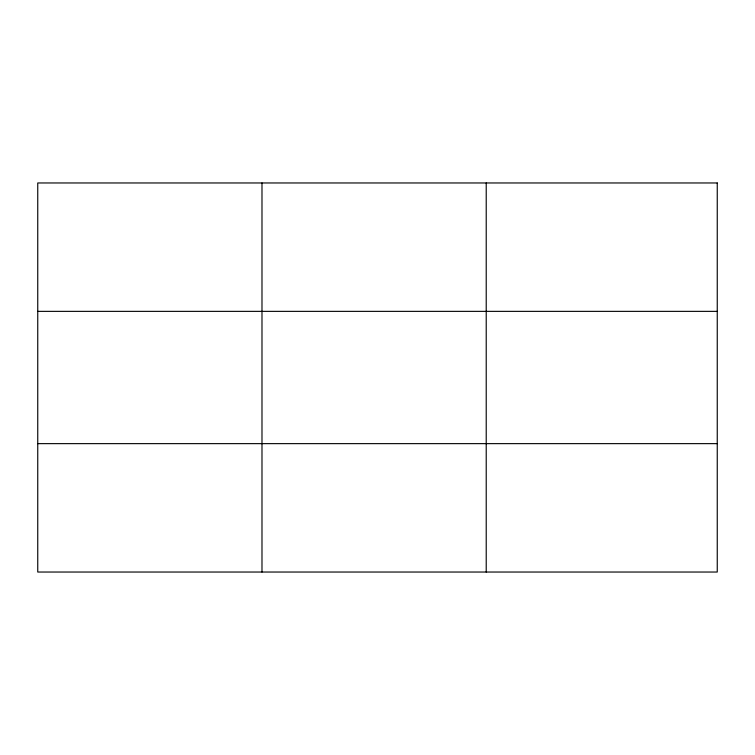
<?xml version="1.0" encoding="UTF-8"?>
<svg xmlns="http://www.w3.org/2000/svg" width="755" height="755" viewBox="0 0 755 755"><rect width="100%" height="100%" fill="white"/><g stroke="black" fill="none" stroke-linecap="round" stroke-linejoin="round"><path stroke-width="1.13" d="M261.985 182.965L261.985 572.035M486.22 182.965L486.22 572.035M37.75 311.362L717.25 311.362M37.75 443.638L717.25 443.638M717.25 182.965L717.25 572.035L37.75 572.035L37.75 182.965L717.25 182.965"/></g></svg>
